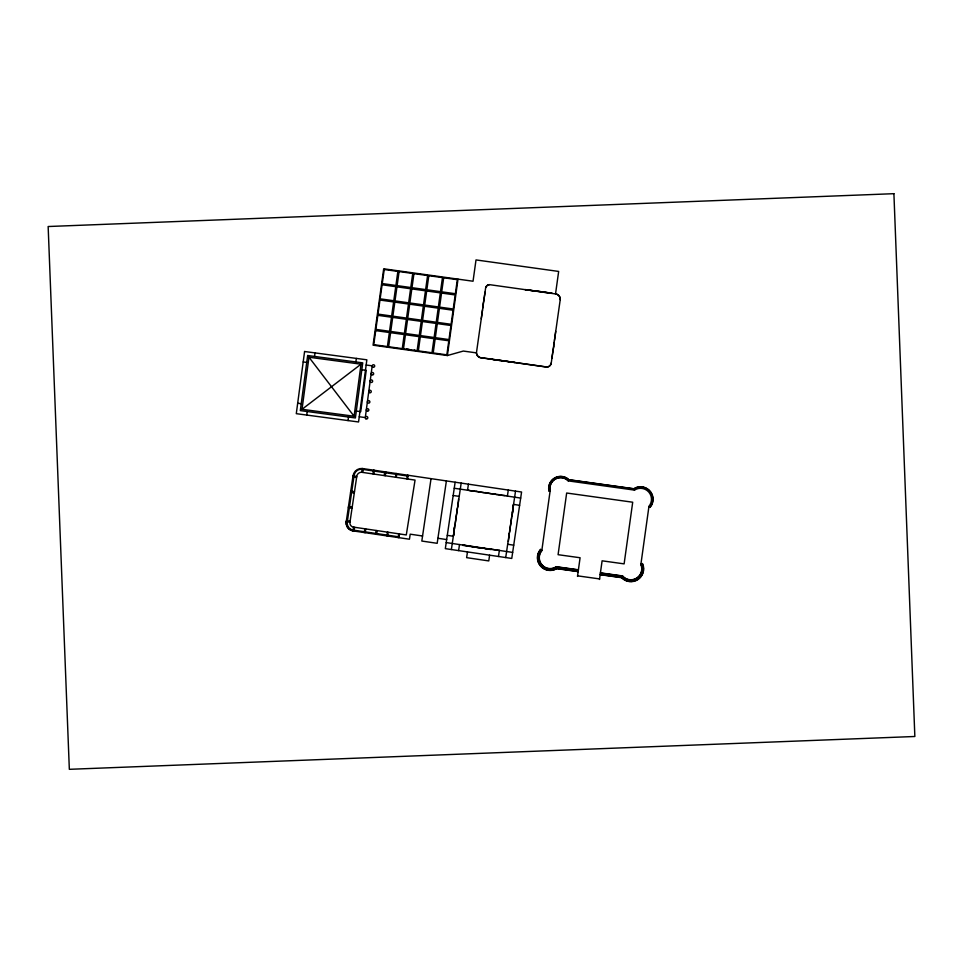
<?xml version="1.0" encoding="UTF-8"?>
<svg xmlns="http://www.w3.org/2000/svg" width="963" height="963" viewBox="0 0 963 963"><rect width="100%" height="100%" fill="white"/><g stroke="black" fill="none" stroke-linecap="round" stroke-linejoin="round"><path stroke-width="1.44" d="M349.966 522.187L349.906 522.861A4.273 4.273 0 0 0 353.012 527.038L406.29 534.947L415.053 480.092L361.318 472.231A4.863 4.863 0 0 0 356.864 475.782L349.966 522.187L346.235 521.753L353.012 475.83A8.631 8.631 0 0 1 362.22 468.487L521.573 492.021L511.762 558.444L445.327 548.645L455.138 482.21M302.021 409.299L308.967 357.225L361.029 364.183L354.083 416.245L302.021 409.299L361.029 364.183M306.716 415.065L307.197 411.526M314.54 356.442L315.009 352.891M348.028 420.578L348.51 417.039M355.853 361.956L356.334 358.405M560.225 299.698A5.26 5.26 0 0 0 555.531 293.932L558.66 271.434L476.011 259.926L473.038 281.232L383.695 268.797L373.066 345.187L447.374 355.54L458.015 279.15M577.499 576.404L580.087 557.746L558.083 554.688L566.665 493.02L632.703 502.217L624.12 563.873L602.104 560.815L599.504 579.473M648.918 506.61L640.925 564.077A11.147 11.147 0 0 1 622.411 576.139L600.394 573.081M483.149 303.718L483.871 300.336M488.097 358.681L492.454 359.295M495.849 359.777L493.044 359.62M496.342 359.849L499.725 360.571M504.227 360.969L500.279 360.403M505.792 361.185L514.856 362.473M525.232 289.622L534.296 290.91M535.861 291.139L539.846 291.464M543.746 292.258L540.363 291.536M544.239 292.319L547.044 292.475M547.634 292.8L552.064 293.185L525.064 289.61M552.545 353.806L551.931 358.188M553.821 346.536L553.099 349.906M349.34 507.91L347.27 521.91A7.138 7.138 0 0 0 353.132 530.095L399.043 536.873M349.533 506.598L353.878 477.166M353.565 527.134L353.012 530.89L409.456 539.22L410.202 534.176L422.564 536.006M361.667 472.267L362.22 468.487M354.047 531.034L354.601 527.315M362.714 472.364L363.268 468.644M364.303 532.551L364.845 528.831M372.97 473.868L373.512 470.149M365.194 532.683L365.735 528.964M373.861 474.001L374.402 470.281M375.594 534.224L376.136 530.505M384.261 475.541L384.803 471.822M376.617 534.369L377.159 530.649M385.284 475.698L385.826 471.966M386.885 535.885L387.427 532.166M395.54 477.203L396.094 473.483M387.583 535.994L388.125 532.274M396.25 477.311L396.792 473.591M398.164 537.559L398.718 533.839M406.831 478.876L407.385 475.156M398.923 537.667L399.464 533.947M407.59 478.984L408.131 475.265M431.039 478.647L421.818 541.05L437.178 543.313L446.399 480.91M454.392 527.435L455.138 524.028M455.643 518.937L456.775 512.954M457.208 508.404L456.919 511.943M458.581 499.099L458.304 502.59M451.37 549.536L461.181 483.101M458.617 550.595L459.507 544.552M467.536 490.215L468.427 484.172M468.379 490.191L470.004 490.673M467.476 551.907L466.622 557.649L488.771 560.923L489.613 555.182M476.504 491.395L470.763 490.781M480.128 492.069L476.709 491.323M481.175 492.225L484.401 492.707M491.202 493.706L485.208 492.587M492.213 493.863L495.74 494.139M496.499 494.488L497.173 494.585M491.455 549.271L499.58 550.475M499.653 494.958L497.751 494.428M500.327 495.054L501.001 495.151M501.554 495.235L505.045 495.512M498.473 556.482L499.364 550.439M507.393 496.101L508.283 490.059M505.719 557.553L515.53 491.118M508.344 541.423L508.849 537.956M509.716 532.106L509.993 528.579M511.269 521.573L510.149 527.568M512.533 513.074L511.786 516.493M549.006 491.142L550.258 490.974A10.701 10.701 0 0 1 566.473 479.381L568.314 480.898L568.832 479.694L633.81 488.735L636.338 487.483A12.507 12.507 0 0 1 651.626 505.045L650.037 507.381L648.773 506.514A10.978 10.978 0 0 0 634.485 490.107L633.81 488.735M621.677 577.692L622.507 575.934L624.505 577.764A10.93 10.93 0 0 0 640.708 564.149L642.477 563.548L643.392 566.268A12.796 12.796 0 0 1 623.422 579.281L621.677 577.692L600.166 574.694M649.893 507.272L651.47 504.961A12.326 12.326 0 0 0 636.399 487.651L633.883 488.903L568.772 479.827L567.087 478.442A11.821 11.821 0 0 0 548.814 488.686M540.688 549.476L539.075 551.811A12.567 12.567 0 0 0 554.471 569.494L556.614 568.411L578.185 571.42M578.414 569.795L556.337 566.726L553.906 567.953A10.93 10.93 0 0 1 542.037 550.403L540.52 549.343L538.883 551.703A12.784 12.784 0 0 0 554.544 569.699L556.65 568.639L578.161 571.637M447.374 355.54L463.323 351.062L476.432 352.879A5.26 5.26 0 0 0 481.933 357.803L546.779 366.999A4.634 4.634 0 0 0 551.269 362.858M366.157 365.025L372.2 365.832L365.29 417.569L359.259 416.762M303.201 361.932L306.74 362.401M361.823 369.756L366.229 370.346L360.716 411.658L356.31 411.069M297.687 403.244L301.226 403.714M489.24 284.615L555.531 293.932A5.26 5.26 0 0 1 560.237 299.613L551.257 362.943A4.634 4.634 0 0 1 546.767 367.084L481.921 357.887A5.26 5.26 0 0 1 476.432 352.879L485.677 287.588A4.634 4.634 0 0 1 489.24 284.615A4.634 4.634 0 0 0 485.677 287.672M406.579 349.051L409.119 349.4M414.21 350.111L414.933 350.207M568.314 480.898L634.485 490.107M600.431 572.865L622.507 575.934M578.378 570.012L556.373 566.942A11.135 11.135 0 0 1 541.856 550.282L550.114 490.998A10.846 10.846 0 0 1 568.375 480.754M600.202 574.49L621.773 577.487L623.543 579.1A12.579 12.579 0 0 0 643.176 566.304L642.273 563.62M577.571 575.85L599.588 578.919M485.039 292.078L484.425 296.448M484.329 297.098L483.944 299.842M483.318 304.26L482.776 308.1M482.535 309.785L481.247 318.849M555.723 331.392L554.447 340.469M554.219 342.034L553.665 345.982M553.039 350.412L552.642 353.156M408.011 476.083L362.112 469.294A7.174 7.174 0 0 0 354.059 475.987L353.012 475.83M454.247 488.253L520.682 498.064M352.831 477.01L356.551 477.564M453.176 495.488L459.219 496.39M513.568 504.407L519.611 505.298M458.219 503.155L458.123 503.83M458.027 504.492L457.738 506.43M350.749 491.142L354.468 491.684M457.654 506.983L457.557 507.657M350.568 492.358L354.288 492.9M511.63 517.54L511.148 520.766M455.776 519.755L455.294 522.969M348.486 506.442L352.205 506.995M348.293 507.754L352.013 508.308M509.367 532.864L509.258 533.538M509.186 534.08L508.897 536.018M508.801 536.692L508.705 537.366M447.289 535.356L453.332 536.247M507.682 544.276L513.724 545.166M346.379 520.754L350.099 521.296M437.924 538.269L446.663 539.569M446.218 542.59L512.653 552.401M462.914 545.154L466.369 545.66L462.878 545.395M472.219 546.527L475.722 547.044L472.183 546.767M482.752 548.079L476.697 547.429L482.728 548.32M491.058 549.307L487.772 549.066L491.214 549.572M354.059 475.987L356.719 476.492M568.832 479.694L567.159 478.322A11.965 11.965 0 0 0 548.669 488.686L549.151 491.13M308.967 357.225L354.083 416.245M556.337 566.726L556.65 568.639M368.829 391.062A1.264 1.264 0 0 1 370.851 390.617A1.264 1.264 0 0 1 370.574 392.663A1.264 1.264 0 0 1 368.745 391.7M367.445 401.402A1.264 1.264 0 0 1 369.467 400.957A1.264 1.264 0 0 1 369.19 403.003A1.264 1.264 0 0 1 367.36 402.053M370.129 381.023L370.129 381.36A1.264 1.264 0 0 0 371.959 382.311A1.264 1.264 0 0 0 372.224 380.265A1.264 1.264 0 0 0 370.213 380.71L370.129 381.023M304.585 351.507L296.291 413.669L358.561 421.975L366.855 359.813L304.585 351.507M307.654 355.516L300.312 410.599L355.395 417.954L362.738 362.87L307.654 355.516M375.714 330.61L373.752 344.67L387.403 346.572L389.365 332.512L375.714 330.61M377.845 315.322L375.883 329.382L389.534 331.284L391.484 317.224L377.845 315.322M379.964 300.047L378.014 314.107L391.652 316.008L393.614 301.949L379.964 300.047M382.094 284.771L380.144 298.831L393.783 300.733L395.745 286.673L382.094 284.771M384.225 269.496L382.263 283.555L395.913 285.457L397.863 271.397L384.225 269.496M390.581 332.68L388.619 346.74L402.269 348.63L404.219 334.57L390.581 332.68M392.699 317.393L390.749 331.453L404.388 333.354L406.35 319.295L392.699 317.393M394.83 302.117L392.88 316.177L406.518 318.079L408.481 304.019L394.83 302.117M396.961 286.842L394.999 300.901L408.649 302.803L410.599 288.744L396.961 286.842M399.091 271.566L397.129 285.626L410.78 287.516L412.73 273.456L399.091 271.566M405.435 334.751L403.485 348.811L417.123 350.701L419.086 336.641L405.435 334.751M407.566 319.463L405.616 333.523L419.254 335.425L421.216 321.365L407.566 319.463M409.696 304.188L407.734 318.247L421.385 320.149L423.335 306.09L409.696 304.188M411.827 288.912L409.865 302.972L423.515 304.874L425.465 290.814L411.827 288.912M413.946 273.636L411.995 287.696L425.634 289.586L427.596 275.526L413.946 273.636M420.301 336.809L418.351 350.869L431.99 352.771L433.952 338.711L420.301 336.809M422.432 321.534L420.47 335.593L434.12 337.495L436.07 323.436L422.432 321.534M424.563 306.258L422.601 320.318L436.239 322.22L438.201 308.16L424.563 306.258M426.681 290.982L424.731 305.042L438.37 306.944L440.332 292.872L426.681 290.982M428.812 275.695L426.85 289.755L440.5 291.657L442.462 277.597L428.812 275.695M435.168 338.88L433.206 352.94L446.856 354.841L448.806 340.782L435.168 338.88M437.298 323.604L435.336 337.664L448.975 339.566L450.937 325.506L437.298 323.604M439.417 308.329L437.467 322.388L451.105 324.29L453.067 310.23L439.417 308.329M441.548 293.053L439.585 307.113L453.236 309.003L455.198 294.943L441.548 293.053M443.678 277.765L441.716 291.825L455.367 293.727L457.317 279.667L443.678 277.765M454.464 527.64L453.501 535.801L454.464 527.64M466.935 545.744L467.573 546.081L466.935 545.744M468.283 545.949L470.185 546.466L468.283 545.949M470.763 546.31L471.401 546.647L470.763 546.31M483.534 548.2L486.712 548.91L483.534 548.2M513.423 504.708L512.46 512.87L513.423 504.708M893.905 193.683L48.15 226.522L69.336 769.317L914.85 736.49L893.905 193.683M371.646 374.751A1.264 1.264 0 0 0 373.656 373.921A1.264 1.264 0 0 0 371.935 372.597A1.264 1.264 0 0 0 371.646 374.751M372.681 366.999A1.264 1.264 0 0 0 374.691 366.169A1.264 1.264 0 0 0 372.97 364.833A1.264 1.264 0 0 0 372.681 366.999M366.807 410.972A1.264 1.264 0 0 0 368.829 410.142A1.264 1.264 0 0 0 367.096 408.818A1.264 1.264 0 0 0 366.807 410.972M365.771 418.736A1.264 1.264 0 0 0 367.794 417.906A1.264 1.264 0 0 0 366.06 416.57A1.264 1.264 0 0 0 365.771 418.736M346.235 521.753A8.041 8.041 0 0 0 353.012 530.89A8.234 8.234 0 0 1 346.235 521.753"/></g></svg>
